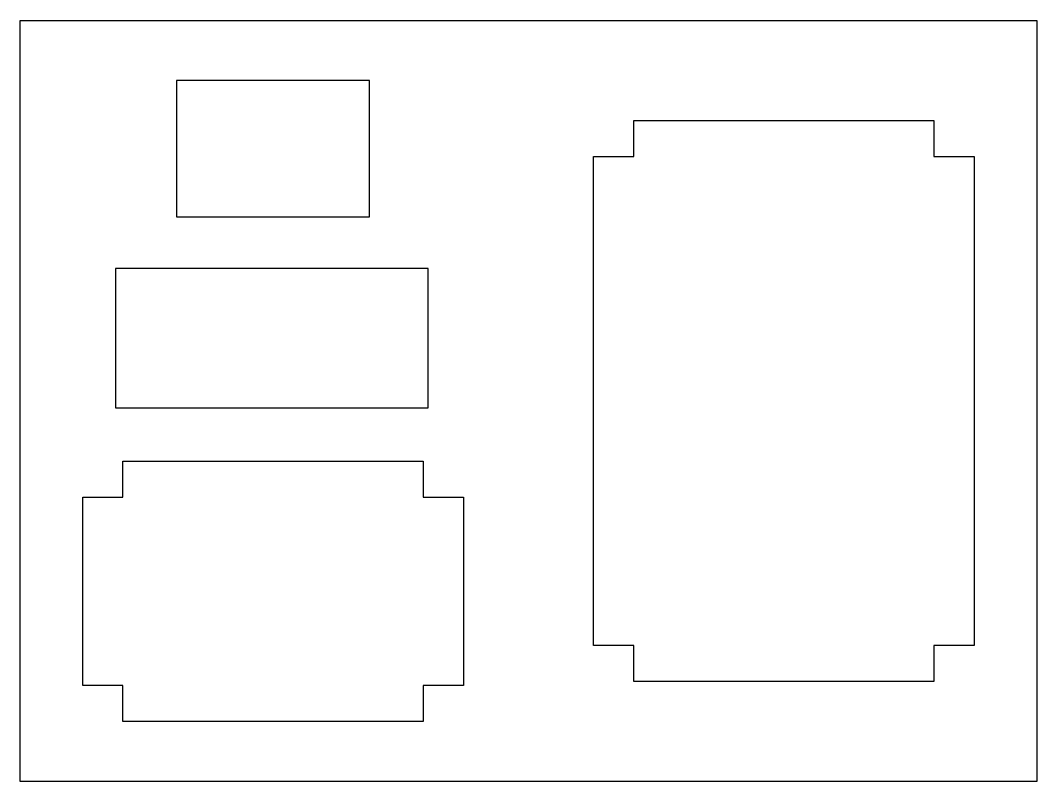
# Model space of a CAD drawing. Header units: inches. Extents: x 0 to 12.7, y 0 to 9.5.
import ezdxf

# ---------------------------------------------------------------- set-up
doc = ezdxf.new("R2010")
doc.units = ezdxf.units.IN
doc.layers.get('0').update_dxf_attribs({"linetype": 'CONTINUOUS'})

msp = doc.modelspace()

# ---------------------------------------------------------------- linework, layer by layer
for points in [[(12.719, 9.5), (12.719, 0), (0.031, 0), (0.031, 9.5)], [(4.39, 7.05), (4.39, 8.75), (1.98, 8.75), (1.98, 7.05)], [(7.688, 7.8), (7.688, 8.25), (11.437, 8.25), (11.437, 7.8), (11.937, 7.8), (11.937, 1.7), (11.437, 1.7), (11.437, 1.25), (7.688, 1.25), (7.688, 1.7), (7.188, 1.7), (7.188, 7.8)], [(5.124, 6.403), (1.219, 6.403), (1.219, 4.663), (5.124, 4.663)], [(1.312, 3.55), (1.312, 4), (5.062, 4), (5.062, 3.55), (5.562, 3.55), (5.562, 1.2), (5.062, 1.2), (5.062, 0.75), (1.312, 0.75), (1.312, 1.2), (0.812, 1.2), (0.812, 3.55)]]:
    msp.add_lwpolyline(points, close=True)

doc.saveas('drawing.dxf')
